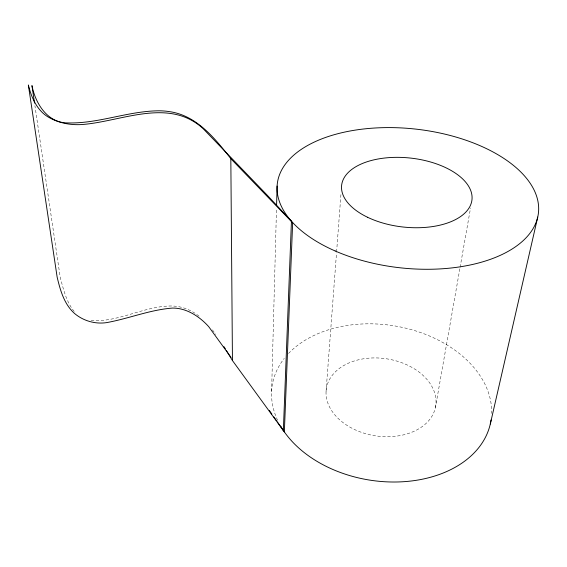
<?xml version="1.0" encoding="UTF-8"?>
<svg xmlns="http://www.w3.org/2000/svg" width="567" height="567" viewBox="0 0 567 567"><rect width="100%" height="100%" fill="white"/><g stroke="black" fill="none" stroke-linecap="round" stroke-linejoin="round"><path stroke-width="0.43" stroke-dasharray="2.83 2.13" d="M271.6 391.393L276.505 208.167M326.06 391.428L336.536 252.762M336.6 251.883L341.001 193.588M435.413 407.588A55.36 38.91 9.1 0 0 361.03 359.244A55.36 38.91 9.1 0 0 346.65 425.137A55.36 38.91 9.1 0 0 435.413 407.588L459.957 268.099M460.113 267.227L470.546 207.947M91.145 320.617C118.808 322.389 144.011 305.974 171.588 305.982A32.177 20.929 -4.4 0 1 179.519 306.853C186.848 308.349 193.737 311.8 199.499 316.549M74.192 311.439C66.24 301.828 63.476 289.269 60.244 277.525L34.927 105.745M212.419 329.888L215.857 334.452M277.61 420.296A110.778 78.097 9.2 0 1 284.258 358.394M288.532 353.468A110.778 78.097 9.2 0 1 413.279 330.185A110.778 78.097 9.2 0 1 491.646 413.4"/><path stroke-width="0.85" d="M276.576 205.516L277.1 186.04M490.299 424.024L537.743 217.062M34.537 103.116L31.95 85.589C35.43 103.499 47.43 123.06 67.87 122.926C99.147 123.762 128.964 110.636 160.213 110.806A37.578 18.13 -2.3 0 1 169.42 111.621C196.621 115.434 215.042 138.419 230.826 158.689L292.643 222.781L284.351 431.926L232.449 360.562L226.276 350.335M231.067 357.451L208.691 326.635C199.584 316.528 186.649 307.987 172.609 308.065C149.936 309.766 128.666 318.675 106.447 322.644C95.235 324.296 83.484 320.922 74.787 313.679C64.241 304.507 60.237 290.212 57.139 277.093L28.35 84.986C31.44 97.836 37.514 111.564 49.832 117.929C60.159 123.521 72.2 125.491 83.838 124.379C122.826 120.941 169.342 97.552 203.163 128.695L267.376 195.339L291.445 221.201L283.358 430.445L277.348 421.876M269.339 410.458L271.841 414.023M273.847 416.88L276.349 420.452M223.944 346.657L225.361 348.868M230.826 158.689L232.449 360.562M491.057 419.956A110.778 78.097 9.2 0 1 398.353 481.95A110.778 78.097 9.2 0 1 280.686 426.171M335.182 250.975A131.381 69.784 6.3 0 0 538.381 213.405A131.381 69.784 6.3 0 0 349.995 131.012A131.381 69.784 6.3 0 0 335.182 250.975M367.579 217.274A65.574 34.672 6.3 0 0 471.616 201.845A65.574 34.672 6.3 0 0 381.222 158.476A65.574 34.672 6.3 0 0 367.579 217.274"/></g></svg>
